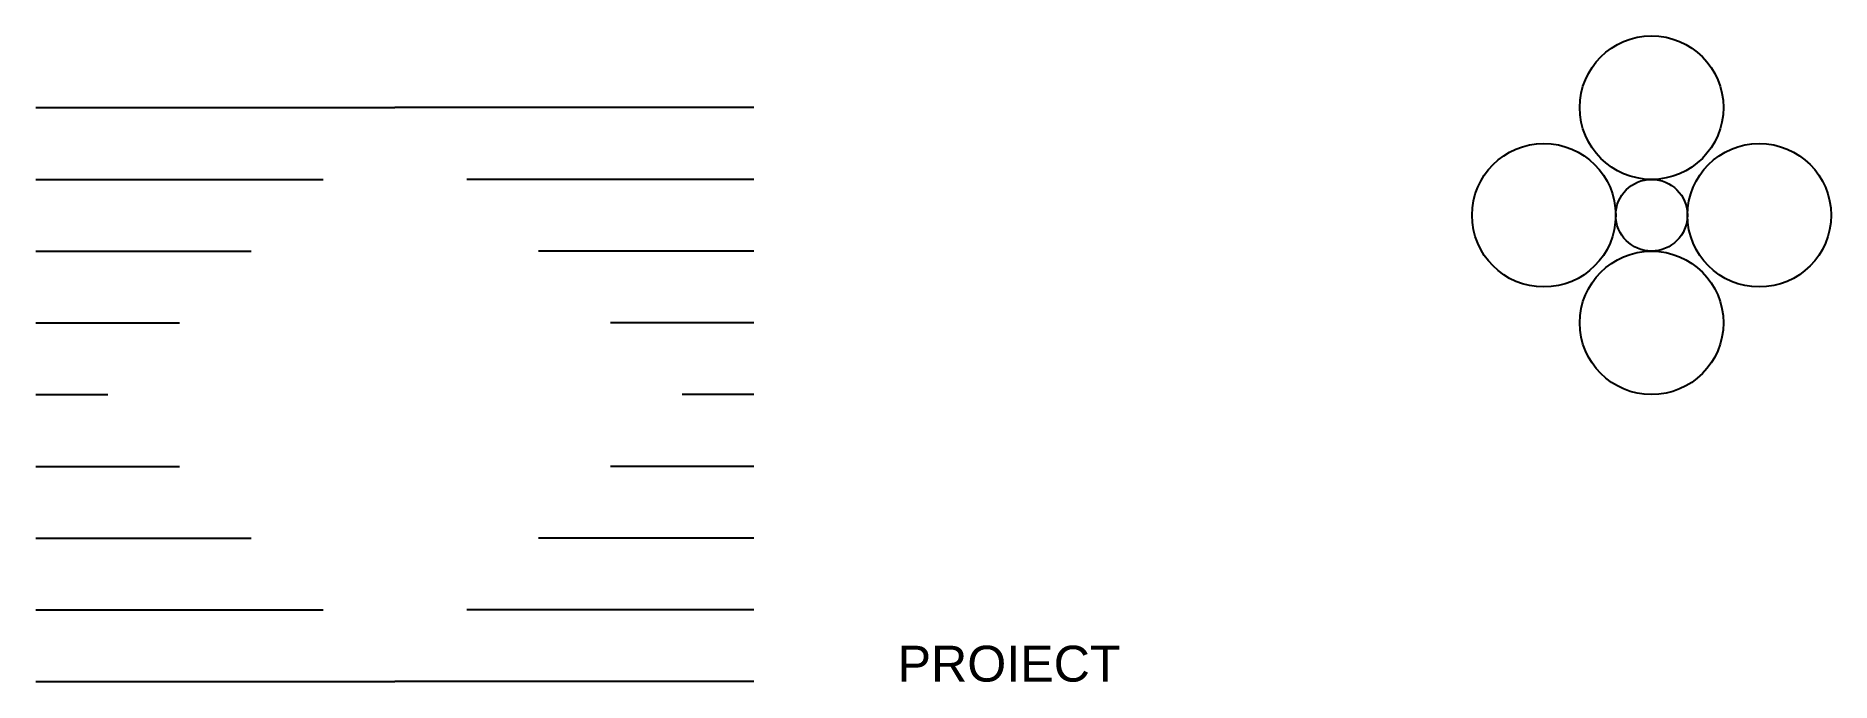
# Model space of a CAD drawing. Header units: millimetres. Extents: x 0 to 25, y 1 to 10.
import ezdxf

# ---------------------------------------------------------------- set-up
doc = ezdxf.new("R2010")
doc.units = ezdxf.units.MM
doc.styles.get("Standard").update_dxf_attribs({"font": 'arial.ttf'})

msp = doc.modelspace()

# ---------------------------------------------------------------- linework, layer by layer
for p, q in [((0, 9), (5, 9)), ((10, 9), (5, 9)), ((0, 8), (4, 8)), ((10, 8), (6, 8)), ((0, 7), (3, 7)), ((10, 7), (7, 7)), ((0, 6), (2, 6)), ((10, 6), (8, 6)), ((0, 5), (1, 5)), ((10, 5), (9, 5)), ((0, 4), (2, 4)), ((10, 4), (8, 4)), ((0, 3), (3, 3)), ((10, 3), (7, 3)), ((0, 2), (4, 2)), ((10, 2), (6, 2)), ((0, 1), (5, 1)), ((10, 1), (5, 1))]:
    msp.add_line(p, q)
at = {"color": 7}
for centre, radius in [((22.5, 9), 1), ((21, 7.5), 1), ((24, 7.5), 1), ((22.5, 7.5), 0.5), ((22.5, 6), 1)]:
    msp.add_circle(centre, radius, dxfattribs=at)

# ---------------------------------------------------------------- texts
msp.add_text('PROIECT', height=0.5).set_placement((12, 1))

doc.saveas('drawing.dxf')
